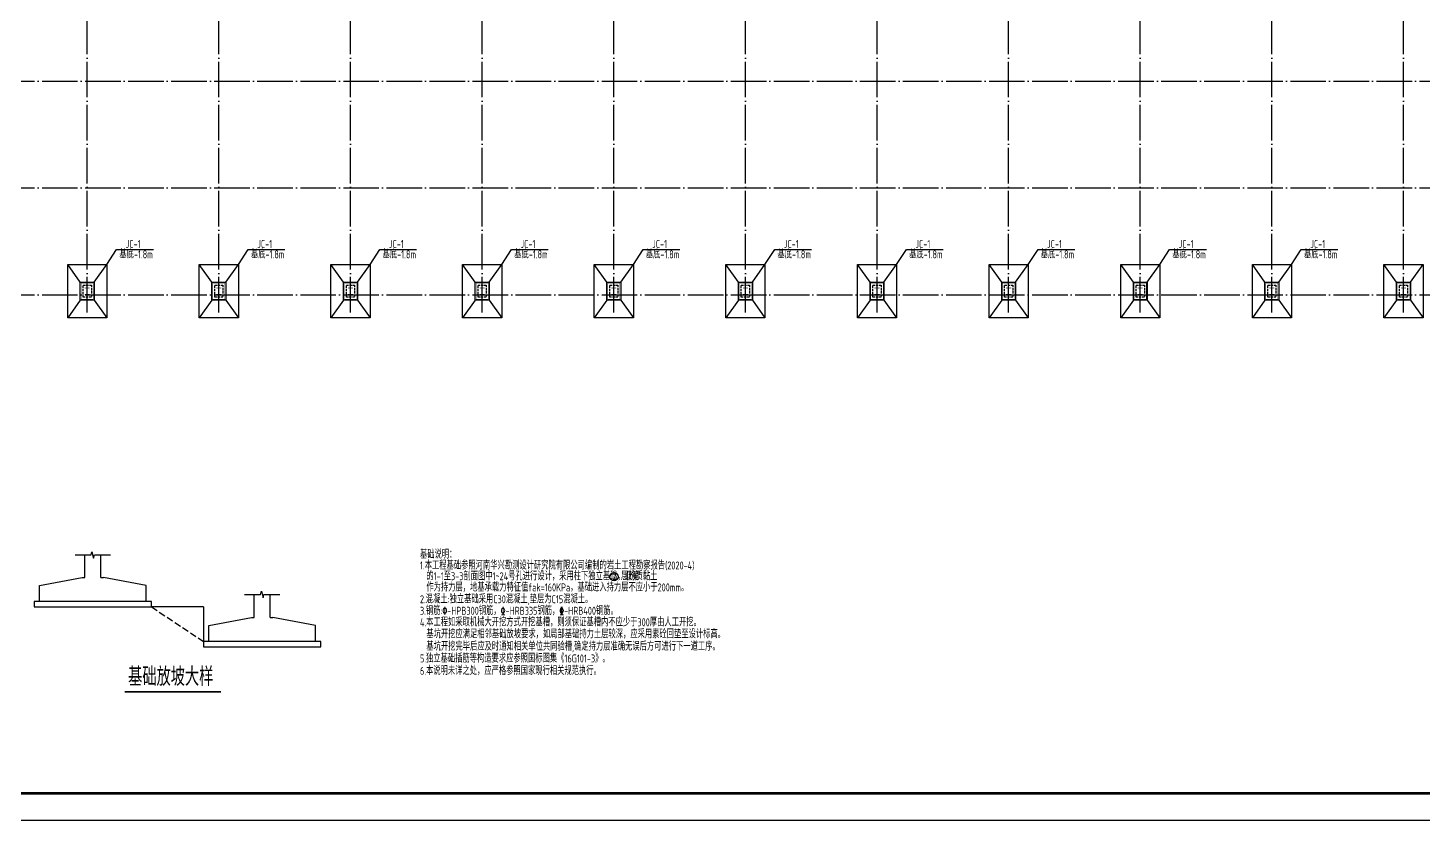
# Model space of a CAD drawing. Extents: x 8844666 to 9156203, y 1662182 to 2655606.
# Drawn here: x 8995652 to 9074089, y 2461494 to 2506044 of the extents above; entities that cross this region are included whole.
import ezdxf

# ---------------------------------------------------------------- set-up
doc = ezdxf.new("R2010")
doc.units = 0
doc.header["$LTSCALE"] = 1000
doc.header["$MEASUREMENT"] = 0
doc.linetypes.add('DASH', pattern=[0.35, 0.25, -0.1])
doc.linetypes.add('DOTE', pattern=[2.42, 2, -0.2, 0.02, -0.2])
doc.layers.get('0').update_dxf_attribs({"linetype": 'CONTINUOUS'})
for name, color, linetype in [('1000', 2, 'CONTINUOUS'), ('1505', 2, 'CONTINUOUS'), ('DIM_SYMB', 3, 'CONTINUOUS'), ('DOTE', 8, 'DOTE'), ('PUB_TEXT', 7, 'CONTINUOUS'), ('PUB_TITLE', 4, 'CONTINUOUS'), ('TEXT', 7, 'CONTINUOUS'), ('一般文字', 6, 'CONTINUOUS'), ('基础', 2, 'CONTINUOUS'), ('柱', 2, 'CONTINUOUS'), ('柱集中标注', 2, 'CONTINUOUS')]:
    doc.layers.add(name, color=color, linetype=linetype)
doc.styles.add('_HZTXT', font='atssdeng.shx', dxfattribs={"width": 0.8, "bigfont": 'atssdchn.shx'})
doc.styles.add('TSSD_REIN', font='atssdeng.shx', dxfattribs={"width": 0.7, "bigfont": 'atssdchn.shx'})

# ---------------------------------------------------------------- blocks, each defined once
blk = doc.blocks.new('32GBG5H5H')
at = {"layer": '1505'}
for p, q in [((5527457, 2140994), (5527457, 2141842)), ((5528057, 2140994), (5528057, 2141842)), ((5525757, 2140694), (5527357, 2140994)), ((5527357, 2140994), (5527457, 2140994)), ((5528057, 2140994), (5528157, 2140994)), ((5529757, 2140694), (5528157, 2140994)), ((5525757, 2140094), (5525757, 2140694)), ((5529757, 2140094), (5529757, 2140694)), ((5533807, 2139495), (5533807, 2140357)), ((5534407, 2139495), (5534407, 2140357)), ((5531907, 2139894), (5529957, 2139894)), ((5531907, 2139894), (5531907, 2138595)), ((5532107, 2139195), (5533707, 2139495)), ((5533707, 2139495), (5533807, 2139495)), ((5534407, 2139495), (5534507, 2139495)), ((5536107, 2139195), (5534507, 2139495)), ((5532107, 2138595), (5532107, 2139195)), ((5536107, 2138595), (5536107, 2139195))]:
    blk.add_line(p, q, dxfattribs=at)
at = {"layer": '1505', "linetype": 'DASH'}
blk.add_line((5529957, 2139894), (5531907, 2138595), dxfattribs=at)
at = {"layer": '1505'}
for points in [[(5527097, 2141842), (5527697, 2141842), (5527727, 2141962), (5527787, 2141722), (5527817, 2141842), (5528417, 2141842)], [(5527097, 2141842), (5527697, 2141842), (5527727, 2141962), (5527787, 2141722), (5527817, 2141842), (5528417, 2141842)], [(5533447, 2140357), (5534047, 2140357), (5534077, 2140477), (5534137, 2140237), (5534167, 2140357), (5534767, 2140357)], [(5533447, 2140357), (5534047, 2140357), (5534077, 2140477), (5534137, 2140237), (5534167, 2140357), (5534767, 2140357)], [(5525557, 2139894), (5529957, 2139894), (5529957, 2140094), (5525557, 2140094), (5525557, 2139894)], [(5531907, 2138395), (5536307, 2138395), (5536307, 2138595), (5531907, 2138595), (5531907, 2138395)]]:
    blk.add_lwpolyline(points, dxfattribs=at)
at = {"layer": 'DIM_SYMB', "const_width": 70}
blk.add_lwpolyline([(5528956, 2136706), (5532563, 2136706)], dxfattribs=at)
at = {"layer": 'TEXT', "ltscale": 99, "style": '_HZTXT', "width": 0.8}
blk.add_text('基础放坡大样', height=700, dxfattribs=at).set_placement((5529083, 2136929))

msp = doc.modelspace()

# ---------------------------------------------------------------- hatches: boundary and pattern name
at = {"layer": '柱'}
for points in [[(8999129.3, 2491040.8), (8998849.3, 2491040.8), (8998849.3, 2491072.8), (8998977.3, 2491072.8), (8998977.3, 2491408.8), (8998849.3, 2491408.8), (8998849.3, 2491440.8), (8999129.3, 2491440.8), (8999129.3, 2491408.8), (8999001.3, 2491408.8), (8999001.3, 2491072.8), (8999129.3, 2491072.8)], [(9006529.3, 2491040.8), (9006249.3, 2491040.8), (9006249.3, 2491072.8), (9006377.3, 2491072.8), (9006377.3, 2491408.8), (9006249.3, 2491408.8), (9006249.3, 2491440.8), (9006529.3, 2491440.8), (9006529.3, 2491408.8), (9006401.3, 2491408.8), (9006401.3, 2491072.8), (9006529.3, 2491072.8)], [(9013929.3, 2491040.8), (9013649.3, 2491040.8), (9013649.3, 2491072.8), (9013777.3, 2491072.8), (9013777.3, 2491408.8), (9013649.3, 2491408.8), (9013649.3, 2491440.8), (9013929.3, 2491440.8), (9013929.3, 2491408.8), (9013801.3, 2491408.8), (9013801.3, 2491072.8), (9013929.3, 2491072.8)], [(9021329.3, 2491040.8), (9021049.3, 2491040.8), (9021049.3, 2491072.8), (9021177.3, 2491072.8), (9021177.3, 2491408.8), (9021049.3, 2491408.8), (9021049.3, 2491440.8), (9021329.3, 2491440.8), (9021329.3, 2491408.8), (9021201.3, 2491408.8), (9021201.3, 2491072.8), (9021329.3, 2491072.8)], [(9028729.3, 2491040.8), (9028449.3, 2491040.8), (9028449.3, 2491072.8), (9028577.3, 2491072.8), (9028577.3, 2491408.8), (9028449.3, 2491408.8), (9028449.3, 2491440.8), (9028729.3, 2491440.8), (9028729.3, 2491408.8), (9028601.3, 2491408.8), (9028601.3, 2491072.8), (9028729.3, 2491072.8)], [(9036129.3, 2491040.8), (9035849.3, 2491040.8), (9035849.3, 2491072.8), (9035977.3, 2491072.8), (9035977.3, 2491408.8), (9035849.3, 2491408.8), (9035849.3, 2491440.8), (9036129.3, 2491440.8), (9036129.3, 2491408.8), (9036001.3, 2491408.8), (9036001.3, 2491072.8), (9036129.3, 2491072.8)], [(9043529.3, 2491040.8), (9043249.3, 2491040.8), (9043249.3, 2491072.8), (9043377.3, 2491072.8), (9043377.3, 2491408.8), (9043249.3, 2491408.8), (9043249.3, 2491440.8), (9043529.3, 2491440.8), (9043529.3, 2491408.8), (9043401.3, 2491408.8), (9043401.3, 2491072.8), (9043529.3, 2491072.8)], [(9050929.3, 2491040.8), (9050649.3, 2491040.8), (9050649.3, 2491072.8), (9050777.3, 2491072.8), (9050777.3, 2491408.8), (9050649.3, 2491408.8), (9050649.3, 2491440.8), (9050929.3, 2491440.8), (9050929.3, 2491408.8), (9050801.3, 2491408.8), (9050801.3, 2491072.8), (9050929.3, 2491072.8)], [(9058329.3, 2491040.8), (9058049.3, 2491040.8), (9058049.3, 2491072.8), (9058177.3, 2491072.8), (9058177.3, 2491408.8), (9058049.3, 2491408.8), (9058049.3, 2491440.8), (9058329.3, 2491440.8), (9058329.3, 2491408.8), (9058201.3, 2491408.8), (9058201.3, 2491072.8), (9058329.3, 2491072.8)], [(9065729.3, 2491040.8), (9065449.3, 2491040.8), (9065449.3, 2491072.8), (9065577.3, 2491072.8), (9065577.3, 2491408.8), (9065449.3, 2491408.8), (9065449.3, 2491440.8), (9065729.3, 2491440.8), (9065729.3, 2491408.8), (9065601.3, 2491408.8), (9065601.3, 2491072.8), (9065729.3, 2491072.8)], [(9073129.3, 2491040.8), (9072849.3, 2491040.8), (9072849.3, 2491072.8), (9072977.3, 2491072.8), (9072977.3, 2491408.8), (9072849.3, 2491408.8), (9072849.3, 2491440.8), (9073129.3, 2491440.8), (9073129.3, 2491408.8), (9073001.3, 2491408.8), (9073001.3, 2491072.8), (9073129.3, 2491072.8)]]:
    msp.add_hatch(color=2, dxfattribs=at).paths.add_polyline_path(points)

# ---------------------------------------------------------------- linework, layer by layer
at = {"layer": '1000', "color": 3, "linetype": 'DASH', "ltscale": 0.5}
for points in [[(8998759.3, 2491580.8), (8999219.3, 2491580.8), (8999219.3, 2490900.8), (8998759.3, 2490900.8)], [(9006159.3, 2491580.8), (9006619.3, 2491580.8), (9006619.3, 2490900.8), (9006159.3, 2490900.8)], [(9013559.3, 2491580.8), (9014019.3, 2491580.8), (9014019.3, 2490900.8), (9013559.3, 2490900.8)], [(9020959.3, 2491580.8), (9021419.3, 2491580.8), (9021419.3, 2490900.8), (9020959.3, 2490900.8)], [(9028359.3, 2491580.8), (9028819.3, 2491580.8), (9028819.3, 2490900.8), (9028359.3, 2490900.8)], [(9035759.3, 2491580.8), (9036219.3, 2491580.8), (9036219.3, 2490900.8), (9035759.3, 2490900.8)], [(9043159.3, 2491580.8), (9043619.3, 2491580.8), (9043619.3, 2490900.8), (9043159.3, 2490900.8)], [(9050559.3, 2491580.8), (9051019.3, 2491580.8), (9051019.3, 2490900.8), (9050559.3, 2490900.8)], [(9057959.3, 2491580.8), (9058419.3, 2491580.8), (9058419.3, 2490900.8), (9057959.3, 2490900.8)], [(9065359.3, 2491580.8), (9065819.3, 2491580.8), (9065819.3, 2490900.8), (9065359.3, 2490900.8)], [(9072759.3, 2491580.8), (9073219.3, 2491580.8), (9073219.3, 2490900.8), (9072759.3, 2490900.8)]]:
    msp.add_lwpolyline(points, close=True, dxfattribs=at)
at = {"layer": 'DOTE'}
for p, q in [((8998989.3, 2490040.8), (8998989.3, 2540040.8)), ((9006389.3, 2490040.8), (9006389.3, 2540040.8)), ((9013789.3, 2490040.8), (9013789.3, 2540040.8)), ((9021189.3, 2490040.8), (9021189.3, 2540040.8)), ((9028589.3, 2490040.8), (9028589.3, 2540040.8)), ((9035989.3, 2490040.8), (9035989.3, 2540040.8)), ((9043389.3, 2490040.8), (9043389.3, 2540040.8)), ((9050789.3, 2490040.8), (9050789.3, 2540040.8)), ((9058189.3, 2490040.8), (9058189.3, 2540040.8)), ((9065589.3, 2490040.8), (9065589.3, 2540040.8)), ((9072989.3, 2490040.8), (9072989.3, 2540040.8)), ((8916589.3, 2503040.8), (9125789.3, 2503040.8)), ((8916589.3, 2497040.8), (9125789.3, 2497040.8)), ((8916589.3, 2491040.8), (9125789.3, 2491040.8))]:
    msp.add_line(p, q, dxfattribs=at)
at = {"layer": 'PUB_TEXT', "color": 4}
msp.add_circle((9028603.5, 2475180.7), 228.2, dxfattribs=at)
at = {"layer": 'PUB_TITLE'}
msp.add_lwpolyline([(8903902.8, 2461493.8), (9156202.8, 2461493.8), (9156202.8, 2550593.8), (8903902.8, 2550593.8)], close=True, dxfattribs=at)
at = {"layer": 'PUB_TITLE', "const_width": 150}
msp.add_lwpolyline([(8907652.8, 2462993.8), (9154702.8, 2462993.8), (9154702.8, 2549093.8), (8907652.8, 2549093.8)], close=True, dxfattribs=at)
at = {"layer": '一般文字', "color": 6}
for points in [[(9000089.3, 2492740.8), (9000639.6, 2493580.4), (9002704.9, 2493580.4)], [(9007489.3, 2492740.8), (9008039.6, 2493580.4), (9010104.9, 2493580.4)], [(9014889.3, 2492740.8), (9015439.6, 2493580.4), (9017504.9, 2493580.4)], [(9022289.3, 2492740.8), (9022839.6, 2493580.4), (9024904.9, 2493580.4)], [(9029689.3, 2492740.8), (9030239.6, 2493580.4), (9032304.9, 2493580.4)], [(9037089.3, 2492740.8), (9037639.6, 2493580.4), (9039704.9, 2493580.4)], [(9044489.3, 2492740.8), (9045039.6, 2493580.4), (9047104.9, 2493580.4)], [(9051889.3, 2492740.8), (9052439.6, 2493580.4), (9054504.9, 2493580.4)], [(9059289.3, 2492740.8), (9059839.6, 2493580.4), (9061904.9, 2493580.4)], [(9066689.3, 2492740.8), (9067239.6, 2493580.4), (9069304.9, 2493580.4)]]:
    msp.add_lwpolyline(points, dxfattribs=at)
at = {"layer": '基础'}
for p, q in [((8998599.3, 2491740.8), (8997889.3, 2492740.8)), ((8999379.3, 2491740.8), (9000089.3, 2492740.8)), ((9005999.3, 2491740.8), (9005289.3, 2492740.8)), ((9006779.3, 2491740.8), (9007489.3, 2492740.8)), ((9013399.3, 2491740.8), (9012689.3, 2492740.8)), ((9014179.3, 2491740.8), (9014889.3, 2492740.8)), ((9020799.3, 2491740.8), (9020089.3, 2492740.8)), ((9021579.3, 2491740.8), (9022289.3, 2492740.8)), ((9028199.3, 2491740.8), (9027489.3, 2492740.8)), ((9028979.3, 2491740.8), (9029689.3, 2492740.8)), ((9035599.3, 2491740.8), (9034889.3, 2492740.8)), ((9036379.3, 2491740.8), (9037089.3, 2492740.8)), ((9042999.3, 2491740.8), (9042289.3, 2492740.8)), ((9043779.3, 2491740.8), (9044489.3, 2492740.8)), ((9050399.3, 2491740.8), (9049689.3, 2492740.8)), ((9051179.3, 2491740.8), (9051889.3, 2492740.8)), ((9057799.3, 2491740.8), (9057089.3, 2492740.8)), ((9058579.3, 2491740.8), (9059289.3, 2492740.8)), ((9065199.3, 2491740.8), (9064489.3, 2492740.8)), ((9065979.3, 2491740.8), (9066689.3, 2492740.8)), ((9072599.3, 2491740.8), (9071889.3, 2492740.8)), ((9073379.3, 2491740.8), (9074089.3, 2492740.8)), ((8998599.3, 2490740.8), (8997889.3, 2489740.8)), ((8999379.3, 2490740.8), (9000089.3, 2489740.8)), ((9005999.3, 2490740.8), (9005289.3, 2489740.8)), ((9006779.3, 2490740.8), (9007489.3, 2489740.8)), ((9013399.3, 2490740.8), (9012689.3, 2489740.8)), ((9014179.3, 2490740.8), (9014889.3, 2489740.8)), ((9020799.3, 2490740.8), (9020089.3, 2489740.8)), ((9021579.3, 2490740.8), (9022289.3, 2489740.8)), ((9028199.3, 2490740.8), (9027489.3, 2489740.8)), ((9028979.3, 2490740.8), (9029689.3, 2489740.8)), ((9035599.3, 2490740.8), (9034889.3, 2489740.8)), ((9036379.3, 2490740.8), (9037089.3, 2489740.8)), ((9042999.3, 2490740.8), (9042289.3, 2489740.8)), ((9043779.3, 2490740.8), (9044489.3, 2489740.8)), ((9050399.3, 2490740.8), (9049689.3, 2489740.8)), ((9051179.3, 2490740.8), (9051889.3, 2489740.8)), ((9057799.3, 2490740.8), (9057089.3, 2489740.8)), ((9058579.3, 2490740.8), (9059289.3, 2489740.8)), ((9065199.3, 2490740.8), (9064489.3, 2489740.8)), ((9065979.3, 2490740.8), (9066689.3, 2489740.8)), ((9072599.3, 2490740.8), (9071889.3, 2489740.8)), ((9073379.3, 2490740.8), (9074089.3, 2489740.8))]:
    msp.add_line(p, q, dxfattribs=at)
for points in [[(8997889.3, 2492740.8), (9000089.3, 2492740.8), (9000089.3, 2489740.8), (8997889.3, 2489740.8)], [(9005289.3, 2492740.8), (9007489.3, 2492740.8), (9007489.3, 2489740.8), (9005289.3, 2489740.8)], [(9012689.3, 2492740.8), (9014889.3, 2492740.8), (9014889.3, 2489740.8), (9012689.3, 2489740.8)], [(9020089.3, 2492740.8), (9022289.3, 2492740.8), (9022289.3, 2489740.8), (9020089.3, 2489740.8)], [(9027489.3, 2492740.8), (9029689.3, 2492740.8), (9029689.3, 2489740.8), (9027489.3, 2489740.8)], [(9034889.3, 2492740.8), (9037089.3, 2492740.8), (9037089.3, 2489740.8), (9034889.3, 2489740.8)], [(9042289.3, 2492740.8), (9044489.3, 2492740.8), (9044489.3, 2489740.8), (9042289.3, 2489740.8)], [(9049689.3, 2492740.8), (9051889.3, 2492740.8), (9051889.3, 2489740.8), (9049689.3, 2489740.8)], [(9057089.3, 2492740.8), (9059289.3, 2492740.8), (9059289.3, 2489740.8), (9057089.3, 2489740.8)], [(9064489.3, 2492740.8), (9066689.3, 2492740.8), (9066689.3, 2489740.8), (9064489.3, 2489740.8)], [(9071889.3, 2492740.8), (9074089.3, 2492740.8), (9074089.3, 2489740.8), (9071889.3, 2489740.8)], [(8998599.3, 2491740.8), (8999379.3, 2491740.8), (8999379.3, 2490740.8), (8998599.3, 2490740.8)], [(9005999.3, 2491740.8), (9006779.3, 2491740.8), (9006779.3, 2490740.8), (9005999.3, 2490740.8)], [(9013399.3, 2491740.8), (9014179.3, 2491740.8), (9014179.3, 2490740.8), (9013399.3, 2490740.8)], [(9020799.3, 2491740.8), (9021579.3, 2491740.8), (9021579.3, 2490740.8), (9020799.3, 2490740.8)], [(9028199.3, 2491740.8), (9028979.3, 2491740.8), (9028979.3, 2490740.8), (9028199.3, 2490740.8)], [(9035599.3, 2491740.8), (9036379.3, 2491740.8), (9036379.3, 2490740.8), (9035599.3, 2490740.8)], [(9042999.3, 2491740.8), (9043779.3, 2491740.8), (9043779.3, 2490740.8), (9042999.3, 2490740.8)], [(9050399.3, 2491740.8), (9051179.3, 2491740.8), (9051179.3, 2490740.8), (9050399.3, 2490740.8)], [(9057799.3, 2491740.8), (9058579.3, 2491740.8), (9058579.3, 2490740.8), (9057799.3, 2490740.8)], [(9065199.3, 2491740.8), (9065979.3, 2491740.8), (9065979.3, 2490740.8), (9065199.3, 2490740.8)], [(9072599.3, 2491740.8), (9073379.3, 2491740.8), (9073379.3, 2490740.8), (9072599.3, 2490740.8)]]:
    msp.add_lwpolyline(points, close=True, dxfattribs=at)
at = {"layer": '柱', "color": 2, "const_width": 5}
for points in [[(8999129.3, 2491040.8), (8998849.3, 2491040.8), (8998849.3, 2491072.8), (8998977.3, 2491072.8), (8998977.3, 2491408.8), (8998849.3, 2491408.8), (8998849.3, 2491440.8), (8999129.3, 2491440.8), (8999129.3, 2491408.8), (8999001.3, 2491408.8), (8999001.3, 2491072.8), (8999129.3, 2491072.8)], [(9006529.3, 2491040.8), (9006249.3, 2491040.8), (9006249.3, 2491072.8), (9006377.3, 2491072.8), (9006377.3, 2491408.8), (9006249.3, 2491408.8), (9006249.3, 2491440.8), (9006529.3, 2491440.8), (9006529.3, 2491408.8), (9006401.3, 2491408.8), (9006401.3, 2491072.8), (9006529.3, 2491072.8)], [(9013929.3, 2491040.8), (9013649.3, 2491040.8), (9013649.3, 2491072.8), (9013777.3, 2491072.8), (9013777.3, 2491408.8), (9013649.3, 2491408.8), (9013649.3, 2491440.8), (9013929.3, 2491440.8), (9013929.3, 2491408.8), (9013801.3, 2491408.8), (9013801.3, 2491072.8), (9013929.3, 2491072.8)], [(9021329.3, 2491040.8), (9021049.3, 2491040.8), (9021049.3, 2491072.8), (9021177.3, 2491072.8), (9021177.3, 2491408.8), (9021049.3, 2491408.8), (9021049.3, 2491440.8), (9021329.3, 2491440.8), (9021329.3, 2491408.8), (9021201.3, 2491408.8), (9021201.3, 2491072.8), (9021329.3, 2491072.8)], [(9028729.3, 2491040.8), (9028449.3, 2491040.8), (9028449.3, 2491072.8), (9028577.3, 2491072.8), (9028577.3, 2491408.8), (9028449.3, 2491408.8), (9028449.3, 2491440.8), (9028729.3, 2491440.8), (9028729.3, 2491408.8), (9028601.3, 2491408.8), (9028601.3, 2491072.8), (9028729.3, 2491072.8)], [(9036129.3, 2491040.8), (9035849.3, 2491040.8), (9035849.3, 2491072.8), (9035977.3, 2491072.8), (9035977.3, 2491408.8), (9035849.3, 2491408.8), (9035849.3, 2491440.8), (9036129.3, 2491440.8), (9036129.3, 2491408.8), (9036001.3, 2491408.8), (9036001.3, 2491072.8), (9036129.3, 2491072.8)], [(9043529.3, 2491040.8), (9043249.3, 2491040.8), (9043249.3, 2491072.8), (9043377.3, 2491072.8), (9043377.3, 2491408.8), (9043249.3, 2491408.8), (9043249.3, 2491440.8), (9043529.3, 2491440.8), (9043529.3, 2491408.8), (9043401.3, 2491408.8), (9043401.3, 2491072.8), (9043529.3, 2491072.8)], [(9050929.3, 2491040.8), (9050649.3, 2491040.8), (9050649.3, 2491072.8), (9050777.3, 2491072.8), (9050777.3, 2491408.8), (9050649.3, 2491408.8), (9050649.3, 2491440.8), (9050929.3, 2491440.8), (9050929.3, 2491408.8), (9050801.3, 2491408.8), (9050801.3, 2491072.8), (9050929.3, 2491072.8)], [(9058329.3, 2491040.8), (9058049.3, 2491040.8), (9058049.3, 2491072.8), (9058177.3, 2491072.8), (9058177.3, 2491408.8), (9058049.3, 2491408.8), (9058049.3, 2491440.8), (9058329.3, 2491440.8), (9058329.3, 2491408.8), (9058201.3, 2491408.8), (9058201.3, 2491072.8), (9058329.3, 2491072.8)], [(9065729.3, 2491040.8), (9065449.3, 2491040.8), (9065449.3, 2491072.8), (9065577.3, 2491072.8), (9065577.3, 2491408.8), (9065449.3, 2491408.8), (9065449.3, 2491440.8), (9065729.3, 2491440.8), (9065729.3, 2491408.8), (9065601.3, 2491408.8), (9065601.3, 2491072.8), (9065729.3, 2491072.8)], [(9073129.3, 2491040.8), (9072849.3, 2491040.8), (9072849.3, 2491072.8), (9072977.3, 2491072.8), (9072977.3, 2491408.8), (9072849.3, 2491408.8), (9072849.3, 2491440.8), (9073129.3, 2491440.8), (9073129.3, 2491408.8), (9073001.3, 2491408.8), (9073001.3, 2491072.8), (9073129.3, 2491072.8)]]:
    msp.add_lwpolyline(points, close=True, dxfattribs=at)
at = {"layer": '柱集中标注', "color": 6, "const_width": 20}
for points in [[(8998649.3, 2491690.8), (8999329.3, 2491690.8), (8999329.3, 2490790.8), (8998649.3, 2490790.8)], [(9006049.3, 2491690.8), (9006729.3, 2491690.8), (9006729.3, 2490790.8), (9006049.3, 2490790.8)], [(9013449.3, 2491690.8), (9014129.3, 2491690.8), (9014129.3, 2490790.8), (9013449.3, 2490790.8)], [(9020849.3, 2491690.8), (9021529.3, 2491690.8), (9021529.3, 2490790.8), (9020849.3, 2490790.8)], [(9028249.3, 2491690.8), (9028929.3, 2491690.8), (9028929.3, 2490790.8), (9028249.3, 2490790.8)], [(9035649.3, 2491690.8), (9036329.3, 2491690.8), (9036329.3, 2490790.8), (9035649.3, 2490790.8)], [(9043049.3, 2491690.8), (9043729.3, 2491690.8), (9043729.3, 2490790.8), (9043049.3, 2490790.8)], [(9050449.3, 2491690.8), (9051129.3, 2491690.8), (9051129.3, 2490790.8), (9050449.3, 2490790.8)], [(9057849.3, 2491690.8), (9058529.3, 2491690.8), (9058529.3, 2490790.8), (9057849.3, 2490790.8)], [(9065249.3, 2491690.8), (9065929.3, 2491690.8), (9065929.3, 2490790.8), (9065249.3, 2490790.8)], [(9072649.3, 2491690.8), (9073329.3, 2491690.8), (9073329.3, 2490790.8), (9072649.3, 2490790.8)]]:
    msp.add_lwpolyline(points, close=True, dxfattribs=at)

# ---------------------------------------------------------------- block references
at = {"xscale": 1.5, "yscale": 1.5, "zscale": 1.5}
msp.add_blockref('32GBG5H5H', (707664.2, -736354), dxfattribs=at)

# ---------------------------------------------------------------- texts
at = {"layer": 'PUB_TEXT', "color": 4, "style": 'TSSD_REIN'}
for s, height, width, p in [('基础说明：', 450, 0.7, (9017692.7, 2476206.4)), ('1.本工程基础参照河南华兴勘测设计研究院有限公司编制的岩土工程勘察报告(2020-4)', 450, 0.7, (9017692.7, 2475588.5)), ('的1-1至3-3剖面图中1~24号孔进行设计，采用柱下独立基础，取第', 450, 0.7, (9018052.7, 2474983.8)), ('层粉质黏土', 450, 0.7, (9028994.9, 2474983.8)), ('作为持力层，地基承载力特征值fak=160KPa，基础进入持力层不应小于200mm。', 450, 0.7, (9018052.7, 2474355.2)), ('2', 396, 0.8, (9028515.5, 2474995.8)), ('2.混凝土:独立基础采用C30混凝土,垫层为C15混凝土。', 450, 0.7, (9017692.7, 2473690)), ('3.钢筋:%%130-HPB300钢筋，%%131-HRB335钢筋，%%132-HRB400钢筋。', 450, 0.7, (9017692.7, 2473040.7)), ('4.本工程如采取机械大开挖方式开挖基槽，则须保证基槽内不应少于300厚由人工开挖。', 450, 0.7, (9017692.7, 2472391.7)), ('基坑开挖应满足相邻基础放坡要求，如局部基础持力土层较深，应采用素砼回垫至设计标高。', 450, 0.7, (9018052.7, 2471726)), ('5.独立基础插筋等构造要求应参照国标图集《16G101-3》。', 450, 0.7, (9017692.7, 2470358)), ('基坑开挖完毕后应及时通知相关单位共同验槽,确定持力层准确无误后方可进行下一道工序。', 450, 0.7, (9018052.7, 2471030.3)), ('6.本说明未详之处，应严格参照国家现行相关规范执行。', 450, 0.7, (9017692.7, 2469662))]:
    msp.add_text(s, height=height, dxfattribs=dict(at, width=width)).set_placement(p)
at = {"layer": '一般文字', "color": 6, "style": 'TSSD_REIN', "width": 0.7}
for s, p in [('基底-1.8m', (9000791.8, 2493084.9)), ('JC-1', (9001146.7, 2493666.4)), ('基底-1.8m', (9008191.8, 2493084.9)), ('JC-1', (9008546.7, 2493666.4)), ('基底-1.8m', (9015591.8, 2493084.9)), ('JC-1', (9015946.7, 2493666.4)), ('基底-1.8m', (9022991.8, 2493084.9)), ('JC-1', (9023346.7, 2493666.4)), ('基底-1.8m', (9030391.8, 2493084.9)), ('JC-1', (9030746.7, 2493666.4)), ('基底-1.8m', (9037791.8, 2493084.9)), ('JC-1', (9038146.7, 2493666.4)), ('基底-1.8m', (9045191.8, 2493084.9)), ('JC-1', (9045546.7, 2493666.4)), ('基底-1.8m', (9052591.8, 2493084.9)), ('JC-1', (9052946.7, 2493666.4)), ('基底-1.8m', (9059991.8, 2493084.9)), ('JC-1', (9060346.7, 2493666.4)), ('基底-1.8m', (9067391.8, 2493084.9)), ('JC-1', (9067746.7, 2493666.4))]:
    msp.add_text(s, height=450, dxfattribs=at).set_placement(p)

doc.saveas('drawing.dxf')
